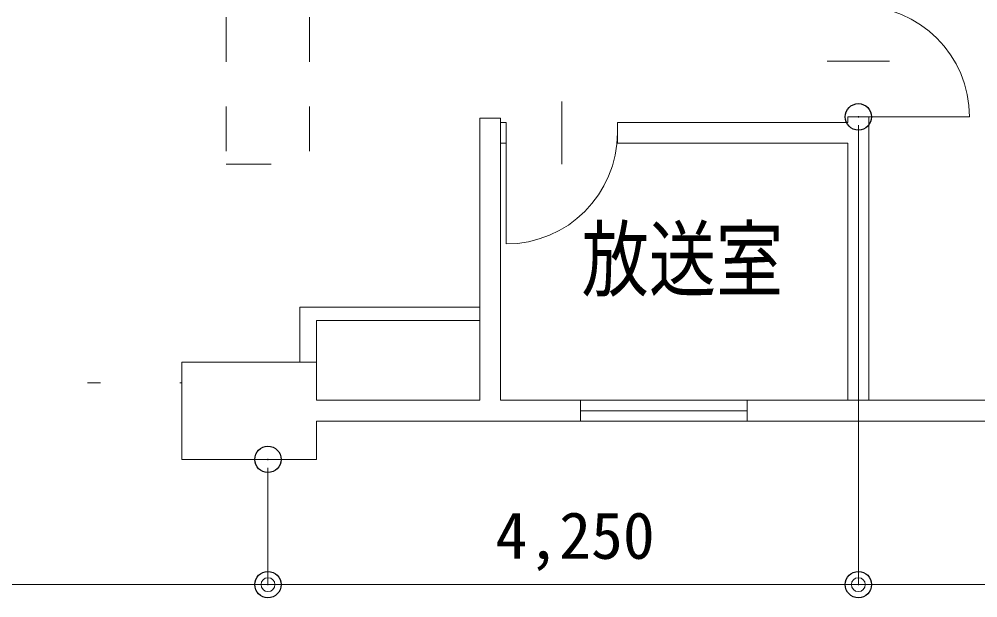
# Model space of a CAD drawing. Units: millimetres, scale not verified. Extents: x -20008 to 44171, y -23185 to 24570.
# Drawn here: x -5811 to 1090, y -21884 to -17719 of the extents above; entities that cross this region are included whole.
import ezdxf
from ezdxf.enums import TextEntityAlignment as Align

# ---------------------------------------------------------------- set-up
doc = ezdxf.new("R2010")
doc.units = ezdxf.units.MM
doc.header["$LTSCALE"] = 380
doc.header["$PDMODE"] = 32
doc.header["$PDSIZE"] = 190
doc.linetypes.add('DASHED_DOUBLE_DOTTED', pattern=[11, 6, -1.5, 0.25, -1.5, 0.25, -1.5])
doc.linetypes.add('USER1', pattern=[1.693333, 0.846667, -0.846667])
for name, color, linetype, lineweight in [('1-4_1-1', 8, 'Continuous', 18), ('1-7_0-B', 8, 'Continuous', 18), ('1-8_0-A', 8, 'Continuous', 18), ('1-9_0-9', 8, 'Continuous', 18), ('1-B_0-2', 8, 'Continuous', 18), ('1-E_0', 1, 'Continuous', 18), ('3-0_KUTAI', 1, 'Continuous', 18)]:
    doc.layers.add(name, color=color, linetype=linetype, lineweight=lineweight)
doc.layers.add('1-F_Defpoints', color=5, linetype='Continuous')
doc.styles.add('ＭＳ ゴシック', font='')
doc.styles.get('ＭＳ ゴシック').set_extended_font_data('MS Gothic')

# ---------------------------------------------------------------- blocks, each defined once
blk = doc.blocks.new('_Origin')
at = {"layer": '1-E_0'}
blk.add_line((0, 0), (-380, 0), dxfattribs=at)
blk.add_circle((0, 0), 190, dxfattribs=at)

msp = doc.modelspace()

# ---------------------------------------------------------------- linework, layer by layer
at = {"layer": '1-4_1-1'}
msp.add_line((-569.6, -20462.3), (-1769.6, -20462.3), dxfattribs=at)
at = {"layer": '1-8_0-A', "linetype": 'USER1'}
for p, q in [((-4319.6, -14487.3), (-4319.6, -18762.3)), ((-3719.6, -14487.3), (-3719.6, -18762.3)), ((-4319.6, -18762.3), (-3719.6, -18762.3))]:
    msp.add_line(p, q, dxfattribs=at)
at = {"layer": '1-8_0-A'}
for p, q in [((455.4, -18022.3), (5.4, -18022.3)), ((-1904.6, -18762.3), (-1904.6, -18312.3)), ((230.4, -18422.3), (1030.4, -18422.3)), ((-2304.6, -18537.3), (-2304.6, -19337.3)), ((-569.6, -20537.3), (-1769.6, -20537.3))]:
    msp.add_line(p, q, dxfattribs=at)
at = {"layer": '1-8_0-A', "color": 7, "linetype": 'DASHED_DOUBLE_DOTTED'}
msp.add_line((-12349.6, -20337.3), (-4639.6, -20337.3), dxfattribs=at)
at = {"layer": '1-8_0-A'}
for centre, start, end in [((230.4, -18422.3), 0, 90), ((-2304.6, -18537.3), 270, 0)]:
    msp.add_arc(centre, 800, start, end, dxfattribs=at)
at = {"layer": '1-9_0-9'}
for p, q in [((155.4, -18462.3), (155.4, -18422.3)), ((305.4, -18422.3), (155.4, -18422.3)), ((305.4, -18422.3), (305.4, -20462.3)), ((-2304.6, -18462.3), (-2344.6, -18462.3)), ((-2304.6, -18612.3), (-2304.6, -18462.3)), ((-1504.6, -18462.3), (155.4, -18462.3)), ((-1504.6, -18612.3), (-1504.6, -18462.3)), ((-2304.6, -18612.3), (-2344.6, -18612.3)), ((-1504.6, -18612.3), (155.4, -18612.3)), ((155.4, -18612.3), (155.4, -20462.3)), ((-3789.6, -19792.3), (-3789.6, -20187.3)), ((-3789.6, -19792.3), (-2494.6, -19792.3)), ((-3669.6, -19887.3), (-2494.6, -19887.3)), ((-3669.6, -19887.3), (-3669.6, -20187.3))]:
    msp.add_line(p, q, dxfattribs=at)
at = {"layer": '1-B_0-2'}
for p, q in [((-2494.6, -18432.3), (-2494.6, -20462.3)), ((-3669.6, -20187.3), (-4639.6, -20187.3)), ((-3669.6, -20462.3), (-3669.6, -20187.3)), ((-2494.6, -20462.3), (-3669.6, -20462.3)), ((-2344.6, -20462.3), (-1769.6, -20462.3)), ((-1769.6, -20612.3), (-1769.6, -20462.3)), ((-569.6, -20612.3), (-569.6, -20462.3)), ((1685.4, -20462.3), (-569.6, -20462.3))]:
    msp.add_line(p, q, dxfattribs=at)
at = {"layer": '1-B_0-2', "color": 7}
for p, q in [((-4639.6, -20887.3), (-4639.6, -20187.3)), ((-3669.6, -20887.3), (-3669.6, -20612.3)), ((-3669.6, -20612.3), (-1769.6, -20612.3)), ((-1769.6, -20612.3), (-569.6, -20612.3)), ((-569.6, -20612.3), (1685.4, -20612.3)), ((-4639.6, -20887.3), (-3669.6, -20887.3))]:
    msp.add_line(p, q, dxfattribs=at)
at = {"layer": '1-B_0-2'}
msp.add_lwpolyline([(-2494.6, -18432.3), (-2344.6, -18432.3), (-2344.6, -20462.3)], dxfattribs=at)
at = {"layer": '1-F_Defpoints'}
for p in [(230.4, -18422.3), (-4019.6, -20887.3), (-4019.6, -21788.8), (230.4, -21788.8)]:
    msp.add_point(p, dxfattribs=at)
at = {"layer": '3-0_KUTAI'}
for p, q in [((230.4, -18482.3), (230.4, -21788.8)), ((230.4, -18482.3), (230.4, -21788.8)), ((-4019.6, -20947.3), (-4019.6, -21788.8)), ((-4019.6, -20947.3), (-4019.6, -21788.8)), ((-13919.6, -21788.8), (-4119.6, -21788.8)), ((-3919.6, -21788.8), (130.4, -21788.8)), ((330.4, -21788.8), (5880.4, -21788.8))]:
    msp.add_line(p, q, dxfattribs=at)

# ---------------------------------------------------------------- block references
at = {"layer": '3-0_KUTAI', "xscale": 0.2631579, "yscale": 0.2631579}
for p in [(-4019.6, -21788.8), (230.4, -21788.8)]:
    msp.add_blockref('_Origin', p, dxfattribs=at)
at = {"layer": '3-0_KUTAI', "xscale": 0.2631579, "yscale": 0.2631579, "rotation": 180}
for p in [(-4019.6, -21788.8), (230.4, -21788.8)]:
    msp.add_blockref('_Origin', p, dxfattribs=at)

# ---------------------------------------------------------------- texts
at = {"layer": '1-7_0-B', "style": 'ＭＳ ゴシック', "width": 0.8}
msp.add_text('放送室', height=443, dxfattribs=at).set_placement((-1761.2, -19800.9), align=Align.BOTTOM_LEFT)
at = {"layer": '3-0_KUTAI', "color": 3, "style": 'ＭＳ ゴシック'}
msp.add_text('4,250', height=337.1, dxfattribs=at).set_placement((-2382.1, -21704.3), align=Align.BOTTOM_LEFT)

doc.saveas('drawing.dxf')
